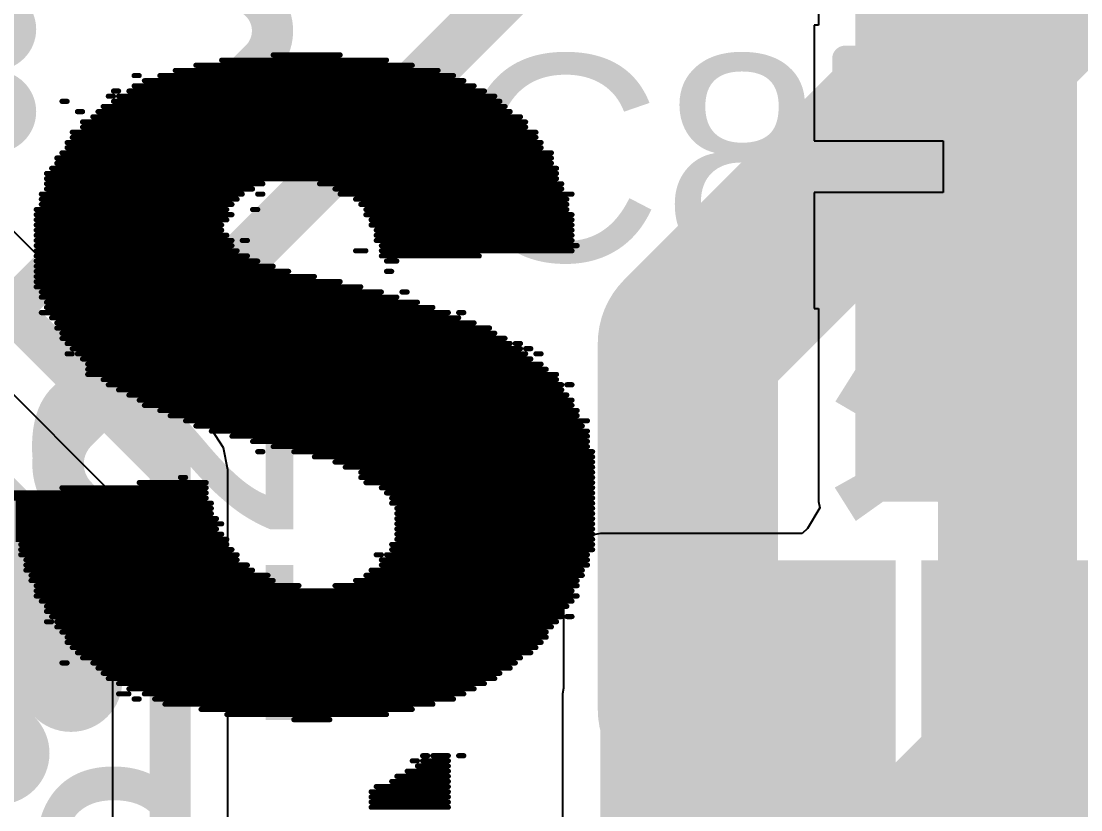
# Model space of a CAD drawing. Header units: millimetres. Extents: x -0.43 to 2.06, y -0.4 to 2.49.
# Drawn here: x 1.1746 to 1.3803, y 1.3595 to 1.5126 of the extents above; entities that cross this region are included whole.
import ezdxf

# ---------------------------------------------------------------- set-up
doc = ezdxf.new("R2010")
doc.units = ezdxf.units.MM
doc.header["$MEASUREMENT"] = 0
for name, color, linetype in [('BottomLayer', 5, 'Continuous'), ('BottomOverlay', 54, 'Continuous'), ('TopLayer', 1, 'Continuous'), ('TopOverlay', 2, 'Continuous'), ('TopPaste', 8, 'Continuous'), ('TopSolder', 216, 'Continuous'), ('ViaHoleLayer', 16, 'Continuous')]:
    doc.layers.add(name, color=color, linetype=linetype)
doc.styles.add('Arial', font='', dxfattribs={"height": 0.2})
doc.styles.get('Arial').set_extended_font_data('Arial')

# ---------------------------------------------------------------- blocks, each defined once
blk = doc.blocks.new('CAP_0603_18')
at = {"layer": 'TopLayer'}
for points in [[(-0.015, 0.0175), (-0.015, -0.0175), (-0.045, -0.0175), (-0.045, 0.0175)], [(0.045, 0.0175), (0.045, -0.0175), (0.015, -0.0175), (0.015, 0.0175)]]:
    blk.add_hatch(color=1, dxfattribs=at).paths.add_polyline_path(points)
at = {"layer": 'TopPaste'}
for points in [[(-0.015, 0.0175), (-0.015, -0.0175), (-0.045, -0.0175), (-0.045, 0.0175)], [(0.045, 0.0175), (0.045, -0.0175), (0.015, -0.0175), (0.015, 0.0175)]]:
    blk.add_hatch(color=8, dxfattribs=at).paths.add_polyline_path(points)
at = {"layer": 'TopSolder'}
for points in [[(-0.0126378, 0.0198622), (-0.0126378, -0.0198622), (-0.0473622, -0.0198622), (-0.0473622, 0.0198622)], [(0.0473622, 0.0198622), (0.0473622, -0.0198622), (0.0126378, -0.0198622), (0.0126378, 0.0198622)]]:
    blk.add_hatch(color=216, dxfattribs=at).paths.add_polyline_path(points)
at = {"layer": 'TopOverlay', "const_width": 0.005}
for points in [[(-0.049, 0.021), (-0.049, -0.021)], [(-0.018, 0.021), (-0.049, 0.021)], [(0.049, 0.021), (0.018, 0.021)], [(0.049, 0.021), (0.049, -0.021)], [(-0.018, -0.021), (-0.049, -0.021)], [(0.049, -0.021), (0.018, -0.021)]]:
    blk.add_lwpolyline(points, dxfattribs=at)
at = {"layer": 'TopOverlay', "const_width": 0.0025}
for points in [[(-0.05025, 0.021, 1), (-0.04775, 0.021, 1)], [(-0.05025, 0.021, 1), (-0.04775, 0.021, 1)], [(-0.01925, 0.021, 1), (-0.01675, 0.021, 1)], [(0.01675, 0.021, 1), (0.01925, 0.021, 1)], [(0.04775, 0.021, 1), (0.05025, 0.021, 1)], [(0.04775, 0.021, 1), (0.05025, 0.021, 1)], [(-0.05025, -0.021, 1), (-0.04775, -0.021, 1)], [(-0.05025, -0.021, 1), (-0.04775, -0.021, 1)], [(-0.01925, -0.021, 1), (-0.01675, -0.021, 1)], [(0.01675, -0.021, 1), (0.01925, -0.021, 1)], [(0.04775, -0.021, 1), (0.05025, -0.021, 1)], [(0.04775, -0.021, 1), (0.05025, -0.021, 1)]]:
    blk.add_lwpolyline(points, format="xyb", close=True, dxfattribs=at)
blk = doc.blocks.new('CAP_0402_19')
at = {"layer": 'TopLayer'}
for points in [[(-0.0275, -0.0125), (-0.0275, 0.0125), (-0.009499999999999998, 0.0125), (-0.009500000000000001, -0.0125)], [(0.009499999999999998, -0.0125), (0.009500000000000001, 0.0125), (0.0275, 0.0125), (0.0275, -0.0125)]]:
    blk.add_hatch(color=1, dxfattribs=at).paths.add_polyline_path(points)
at = {"layer": 'TopPaste'}
for points in [[(-0.0275, -0.0125), (-0.0275, 0.0125), (-0.009499999999999998, 0.0125), (-0.009500000000000001, -0.0125)], [(0.009499999999999998, -0.0125), (0.009500000000000001, 0.0125), (0.0275, 0.0125), (0.0275, -0.0125)]]:
    blk.add_hatch(color=8, dxfattribs=at).paths.add_polyline_path(points)
at = {"layer": 'TopSolder'}
for points in [[(-0.0298622, -0.0148622), (-0.0298622, 0.0148622), (-0.007137799999999999, 0.0148622), (-0.007137800000000001, -0.0148622)], [(0.007137799999999999, -0.0148622), (0.007137800000000001, 0.0148622), (0.0298622, 0.0148622), (0.0298622, -0.0148622)]]:
    blk.add_hatch(color=216, dxfattribs=at).paths.add_polyline_path(points)
at = {"layer": 'TopOverlay', "const_width": 0.005}
for points in [[(-0.031, 0.016), (-0.031, -0.016)], [(-0.011, 0.016), (-0.031, 0.016)], [(0.031, 0.016), (0.011, 0.016)], [(0.031, 0.016), (0.031, -0.016)], [(-0.011, -0.016), (-0.031, -0.016)], [(0.031, -0.016), (0.011, -0.016)]]:
    blk.add_lwpolyline(points, dxfattribs=at)
at = {"layer": 'TopOverlay', "const_width": 0.0025}
for points in [[(-0.03225, 0.016, 1), (-0.02975, 0.016, 1)], [(-0.03225, 0.016, 1), (-0.02975, 0.016, 1)], [(-0.01225, 0.016, 1), (-0.00975, 0.016, 1)], [(0.00975, 0.016, 1), (0.01225, 0.016, 1)], [(0.02975, 0.016, 1), (0.03225, 0.016, 1)], [(0.02975, 0.016, 1), (0.03225, 0.016, 1)], [(-0.03225, -0.016, 1), (-0.02975, -0.016, 1)], [(-0.03225, -0.016, 1), (-0.02975, -0.016, 1)], [(-0.01225, -0.016, 1), (-0.00975, -0.016, 1)], [(0.00975, -0.016, 1), (0.01225, -0.016, 1)], [(0.02975, -0.016, 1), (0.03225, -0.016, 1)], [(0.02975, -0.016, 1), (0.03225, -0.016, 1)]]:
    blk.add_lwpolyline(points, format="xyb", close=True, dxfattribs=at)
blk = doc.blocks.new('TSOT_23_5_51')
at = {"layer": 'TopLayer'}
for points in [[(-0.02755905, 0.0496063), (-0.02755905, 0.0251969), (-0.07559055, 0.0251969), (-0.07559055, 0.0496063)], [(0.07559055, 0.0496063), (0.07559055, 0.0251969), (0.02755905, 0.0251969), (0.02755905, 0.0496063)], [(-0.02755905, 0.0122047), (-0.02755905, -0.0122047), (-0.07559055, -0.0122047), (-0.07559055, 0.0122047)], [(-0.02755905, -0.0251969), (-0.02755905, -0.0496063), (-0.07559055, -0.0496063), (-0.07559055, -0.0251969)], [(0.07559055, -0.0251969), (0.07559055, -0.0496063), (0.02755905, -0.0496063), (0.02755905, -0.0251969)]]:
    blk.add_hatch(color=1, dxfattribs=at).paths.add_polyline_path(points)
at = {"layer": 'TopPaste'}
for points in [[(-0.02755905, 0.0496063), (-0.02755905, 0.0251969), (-0.07559055, 0.0251969), (-0.07559055, 0.0496063)], [(0.07559055, 0.0496063), (0.07559055, 0.0251969), (0.02755905, 0.0251969), (0.02755905, 0.0496063)], [(-0.02755905, 0.0122047), (-0.02755905, -0.0122047), (-0.07559055, -0.0122047), (-0.07559055, 0.0122047)], [(-0.02755905, -0.0251969), (-0.02755905, -0.0496063), (-0.07559055, -0.0496063), (-0.07559055, -0.0251969)], [(0.07559055, -0.0251969), (0.07559055, -0.0496063), (0.02755905, -0.0496063), (0.02755905, -0.0251969)]]:
    blk.add_hatch(color=8, dxfattribs=at).paths.add_polyline_path(points)
at = {"layer": 'TopSolder'}
for points in [[(-0.02355905, 0.0536063), (-0.02355905, 0.0211969), (-0.07959055, 0.0211969), (-0.07959055, 0.0536063)], [(0.07959055, 0.0536063), (0.07959055, 0.0211969), (0.02355905, 0.0211969), (0.02355905, 0.0536063)], [(-0.02355905, 0.0162047), (-0.02355905, -0.0162047), (-0.07959055, -0.0162047), (-0.07959055, 0.0162047)], [(-0.02355905, -0.0211969), (-0.02355905, -0.0536063), (-0.07959055, -0.0536063), (-0.07959055, -0.0211969)], [(0.07959055, -0.0211969), (0.07959055, -0.0536063), (0.02355905, -0.0536063), (0.02355905, -0.0211969)]]:
    blk.add_hatch(color=216, dxfattribs=at).paths.add_polyline_path(points)
at = {"layer": 'TopOverlay', "const_width": 0.005}
for points in [[(-0.034, 0.054), (-0.034, 0.059)], [(0.03, 0.059), (-0.034, 0.059)], [(0.03, 0.054), (0.03, 0.059)], [(-0.087, 0.033), (-0.087, 0.043)], [(-0.082, 0.038), (-0.087, 0.043)], [(-0.087, 0.033), (-0.082, 0.038)], [(0.03, -0.016), (0.03, 0.016)], [(-0.034, -0.059), (-0.034, -0.054)], [(0.03, -0.059), (0.03, -0.054)], [(0.03, -0.059), (-0.034, -0.059)]]:
    blk.add_lwpolyline(points, dxfattribs=at)
at = {"layer": 'TopOverlay', "const_width": 0.0025}
for points in [[(-0.03525, 0.059, 1), (-0.03275, 0.059, 1)], [(-0.03525, 0.059, 1), (-0.03275, 0.059, 1)], [(0.02875, 0.059, 1), (0.03125, 0.059, 1)], [(0.02875, 0.059, 1), (0.03125, 0.059, 1)], [(-0.03525, 0.054, 1), (-0.03275, 0.054, 1)], [(0.02875, 0.054, 1), (0.03125, 0.054, 1)], [(-0.08825, 0.043, 1), (-0.08575, 0.043, 1)], [(-0.08825, 0.043, 1), (-0.08575, 0.043, 1)], [(-0.08325, 0.038, 1), (-0.08075, 0.038, 1)], [(-0.08325, 0.038, 1), (-0.08075, 0.038, 1)], [(-0.08825, 0.033, 1), (-0.08575, 0.033, 1)], [(-0.08825, 0.033, 1), (-0.08575, 0.033, 1)], [(0.02875, 0.016, 1), (0.03125, 0.016, 1)], [(0.02875, -0.016, 1), (0.03125, -0.016, 1)], [(-0.03525, -0.054, 1), (-0.03275, -0.054, 1)], [(0.02875, -0.054, 1), (0.03125, -0.054, 1)], [(-0.03525, -0.059, 1), (-0.03275, -0.059, 1)], [(-0.03525, -0.059, 1), (-0.03275, -0.059, 1)], [(0.02875, -0.059, 1), (0.03125, -0.059, 1)], [(0.02875, -0.059, 1), (0.03125, -0.059, 1)]]:
    blk.add_lwpolyline(points, format="xyb", close=True, dxfattribs=at)

msp = doc.modelspace()

# ---------------------------------------------------------------- hatches: boundary and pattern name
at = {"layer": 'BottomLayer'}
h = msp.add_hatch(color=5, dxfattribs=at)
edge = h.paths.add_edge_path()
edge.add_arc((1.304, 1.379), 0.011811, 0, 360)
at = {"layer": 'TopLayer'}
for points in [[(1.3365118, 1.4193071), (1.3795118, 1.4193071), (1.3795118, 1.5529999), (1.3365118, 1.5529999)], [(1.3525118, 1.22), (1.3795118, 1.22), (1.3795118, 1.494307), (1.3525118, 1.494307)], [(1.287, 1.315), (1.342, 1.315), (1.342, 1.406), (1.287, 1.406)]]:
    msp.add_hatch(color=1, dxfattribs=at).paths.add_polyline_path(points)
h = msp.add_hatch(color=1, dxfattribs=at)
edge = h.paths.add_edge_path()
edge.add_arc((1.304, 1.379), 0.011811, 0, 360)
at = {"layer": 'ViaHoleLayer'}
h = msp.add_hatch(color=16, dxfattribs=at)
edge = h.paths.add_edge_path()
edge.add_arc((1.304, 1.379), 0.0059055, 0, 360)

# ---------------------------------------------------------------- linework, layer by layer
at = {"layer": 'BottomLayer'}
for points, const_width in [([(1.304, 1.45), (1.433, 1.579)], 0.035), ([(1.2045, 1.4535), (1.283, 1.532)], 0.01), ([(1.2146865, 1.4986865), (1.2210301, 1.5050301)], 0.008), ([(1.044, 1.328), (1.2146865, 1.4986865)], 0.008), ([(1.304, 1.379), (1.304, 1.45)], 0.035), ([(1.1846729, 1.4336729), (1.2045, 1.4535)], 0.01), ([(1.1691796, 1.4208818), (1.1776025, 1.4124589)], 0.01), ([(1.1846728, 1.4195306), (1.1846729, 1.4195307)], 0.01), ([(1.1846729, 1.4195307), (1.1846735, 1.4195299)], 0.01), ([(1.132, 1.121), (1.406, 1.395)], 0.05), ([(1.1621085, 1.4138107), (1.1877631, 1.3881563)], 0.01), ([(1.1537379, 1.4080393), (1.180692, 1.3810852)], 0.01), ([(1.1466668, 1.4009682), (1.1736209, 1.3740141)], 0.01), ([(1.187763, 1.3881562), (1.1877631, 1.3881563)], 0.01), ([(1.1806919, 1.3810851), (1.180692, 1.3810852)], 0.01), ([(1.187763, 1.3810852), (1.1877631, 1.3810853)], 0.01), ([(1.1736208, 1.374014), (1.1736209, 1.3740141)], 0.01)]:
    msp.add_lwpolyline(points, dxfattribs=dict(at, const_width=const_width))
for points, const_width in [([(1.2153733, 1.518687, -0.668184949321821), (1.2210301, 1.50503)], 0.008), ([(1.1695003, 1.5150005, -0.9999999999999999), (1.1695003, 1.5070005)], 0.008), ([(1.1695003, 1.4990005, -0.9999999999999999), (1.1695003, 1.4910005)], 0.008), ([(1.1846729, 1.4195307, -0.4142177044959298), (1.1846729, 1.4336729)], 0.01), ([(1.1846735, 1.4195299, -0.4142052780466667), (1.1846736, 1.412459)], 0.01), ([(1.1846736, 1.412459, -0.4142135623730951), (1.1776026, 1.412459)], 0.01), ([(1.187763, 1.3881562, -0.4142052780466667), (1.1877631, 1.3810853)], 0.01), ([(1.187763, 1.3810852, -0.4142135623730951), (1.180692, 1.3810852)], 0.01), ([(1.1736208, 1.374014, -0.4142052780466667), (1.1736209, 1.3669431)], 0.01), ([(1.1736209, 1.3669431, -0.4142135623730951), (1.1665499, 1.3669431)], 0.01)]:
    msp.add_lwpolyline(points, format="xyb", dxfattribs=dict(at, const_width=const_width))
for points, const_width in [([(1.2190301, 1.5050301, 1), (1.2230301, 1.5050301, 1)], 0.004), ([(1.2190301, 1.50503, 1), (1.2230301, 1.50503, 1)], 0.004), ([(1.2126865, 1.4986865, 1), (1.2166865, 1.4986865, 1)], 0.004), ([(1.2126865, 1.4986865, 1), (1.2166865, 1.4986865, 1)], 0.004), ([(1.29525, 1.45, 1), (1.31275, 1.45, 1)], 0.0175), ([(1.29525, 1.45, 1), (1.31275, 1.45, 1)], 0.0175), ([(1.202, 1.4535, 1), (1.207, 1.4535, 1)], 0.005), ([(1.202, 1.4535, 1), (1.207, 1.4535, 1)], 0.005), ([(1.1821729, 1.4336729, 1), (1.1871729, 1.4336729, 1)], 0.005), ([(1.1821729, 1.4336729, 1), (1.1871729, 1.4336729, 1)], 0.005), ([(1.1821728, 1.4195306, 1), (1.1871728, 1.4195306, 1)], 0.005), ([(1.1821729, 1.4195307, 1), (1.1871729, 1.4195307, 1)], 0.005), ([(1.1821729, 1.4195307, 1), (1.1871729, 1.4195307, 1)], 0.005), ([(1.1821729, 1.4195307, 1), (1.1871729, 1.4195307, 1)], 0.005), ([(1.1821735, 1.4195299, 1), (1.1871735, 1.4195299, 1)], 0.005), ([(1.1821735, 1.4195299, 1), (1.1871735, 1.4195299, 1)], 0.005), ([(1.1751025, 1.4124589, 1), (1.1801025, 1.4124589, 1)], 0.005), ([(1.1751026, 1.412459, 1), (1.1801026, 1.412459, 1)], 0.005), ([(1.1821736, 1.412459, 1), (1.1871736, 1.412459, 1)], 0.005), ([(1.1821736, 1.412459, 1), (1.1871736, 1.412459, 1)], 0.005), ([(1.29525, 1.379, 1), (1.31275, 1.379, 1)], 0.0175), ([(1.185263, 1.3881562, 1), (1.190263, 1.3881562, 1)], 0.005), ([(1.185263, 1.3881562, 1), (1.190263, 1.3881562, 1)], 0.005), ([(1.1852631, 1.3881563, 1), (1.1902631, 1.3881563, 1)], 0.005), ([(1.1852631, 1.3881563, 1), (1.1902631, 1.3881563, 1)], 0.005), ([(1.1781919, 1.3810851, 1), (1.1831919, 1.3810851, 1)], 0.005), ([(1.178192, 1.3810852, 1), (1.183192, 1.3810852, 1)], 0.005), ([(1.178192, 1.3810852, 1), (1.183192, 1.3810852, 1)], 0.005), ([(1.178192, 1.3810852, 1), (1.183192, 1.3810852, 1)], 0.005), ([(1.185263, 1.3810852, 1), (1.190263, 1.3810852, 1)], 0.005), ([(1.185263, 1.3810852, 1), (1.190263, 1.3810852, 1)], 0.005), ([(1.1852631, 1.3810853, 1), (1.1902631, 1.3810853, 1)], 0.005), ([(1.1852631, 1.3810853, 1), (1.1902631, 1.3810853, 1)], 0.005), ([(1.1711208, 1.374014, 1), (1.1761208, 1.374014, 1)], 0.005), ([(1.1711208, 1.374014, 1), (1.1761208, 1.374014, 1)], 0.005), ([(1.1711209, 1.3740141, 1), (1.1761209, 1.3740141, 1)], 0.005), ([(1.1711209, 1.3740141, 1), (1.1761209, 1.3740141, 1)], 0.005), ([(1.1711209, 1.3669431, 1), (1.1761209, 1.3669431, 1)], 0.005), ([(1.1711209, 1.3669431, 1), (1.1761209, 1.3669431, 1)], 0.005)]:
    msp.add_lwpolyline(points, format="xyb", close=True, dxfattribs=dict(at, const_width=const_width))
at = {"layer": 'BottomOverlay', "const_width": 0.001}
for points in [[(1.2135, 1.505), (1.2455, 1.505)], [(1.2235, 1.506), (1.2365, 1.506)], [(1.2045, 1.503), (1.2555, 1.503)], [(1.2085, 1.504), (1.2505, 1.504)], [(1.1965, 1.502), (1.1975, 1.502)], [(1.1985, 1.501), (1.2605, 1.501)], [(1.2015, 1.502), (1.2585, 1.502)], [(1.1925, 1.499), (1.1935, 1.499)], [(1.1955, 1.499), (1.2645, 1.499)], [(1.1965, 1.5), (1.2625, 1.5)], [(1.1825, 1.497), (1.1835, 1.497)], [(1.1915, 1.498), (1.1925, 1.498)], [(1.1925, 1.497), (1.2675, 1.497)], [(1.1935, 1.498), (1.2665, 1.498)], [(1.1855, 1.495), (1.1865, 1.495)], [(1.1895, 1.495), (1.2695, 1.495)], [(1.1905, 1.496), (1.2685, 1.496)], [(1.1865, 1.493), (1.2725, 1.493)], [(1.1885, 1.494), (1.2715, 1.494)], [(1.1845, 1.491), (1.2745, 1.491)], [(1.1865, 1.492), (1.2725, 1.492)], [(1.1835, 1.489), (1.2755, 1.489)], [(1.1845, 1.49), (1.2745, 1.49)], [(1.1825, 1.487), (1.2775, 1.487)], [(1.1835, 1.488), (1.2755, 1.488)], [(1.1815, 1.486), (1.2775, 1.486)], [(1.1815, 1.485), (1.2775, 1.485)], [(1.1795, 1.483), (1.2785, 1.483)], [(1.1805, 1.484), (1.2785, 1.484)], [(1.1795, 1.482), (1.2785, 1.482)], [(1.1795, 1.481), (1.2215, 1.481)], [(1.2325, 1.481), (1.2795, 1.481)], [(1.1785, 1.479), (1.2175, 1.479)], [(1.1795, 1.48), (1.2195, 1.48)], [(1.2205, 1.479), (1.2215, 1.479)], [(1.2355, 1.48), (1.2795, 1.48)], [(1.2365, 1.479), (1.2815, 1.479)], [(1.1785, 1.478), (1.2165, 1.478)], [(1.1785, 1.477), (1.2155, 1.477)], [(1.2395, 1.478), (1.2805, 1.478)], [(1.2405, 1.477), (1.2805, 1.477)], [(1.1775, 1.476), (1.2145, 1.476)], [(1.1775, 1.475), (1.2155, 1.475)], [(1.2195, 1.476), (1.2205, 1.476)], [(1.2415, 1.476), (1.2805, 1.476)], [(1.2415, 1.475), (1.2815, 1.475)], [(1.1775, 1.474), (1.2145, 1.474)], [(1.1775, 1.473), (1.2135, 1.473)], [(1.2425, 1.474), (1.2815, 1.474)], [(1.2425, 1.473), (1.2815, 1.473)], [(1.1775, 1.472), (1.2135, 1.472)], [(1.1775, 1.471), (1.2145, 1.471)], [(1.2435, 1.472), (1.2815, 1.472)], [(1.2435, 1.471), (1.2815, 1.471)], [(1.1775, 1.47), (1.2155, 1.47)], [(1.1775, 1.469), (1.2155, 1.469)], [(1.1775, 1.468), (1.2165, 1.468)], [(1.2175, 1.47), (1.2185, 1.47)], [(1.2395, 1.468), (1.2415, 1.468)], [(1.2435, 1.47), (1.2815, 1.47)], [(1.2445, 1.469), (1.2825, 1.469)], [(1.2445, 1.468), (1.2815, 1.468)], [(1.1775, 1.467), (1.2185, 1.467)], [(1.1775, 1.466), (1.2205, 1.466)], [(1.2445, 1.467), (1.2635, 1.467)], [(1.2455, 1.466), (1.2475, 1.466)], [(1.1775, 1.465), (1.2235, 1.465)], [(1.1775, 1.464), (1.2265, 1.464)], [(1.2455, 1.464), (1.2465, 1.464)], [(1.1775, 1.463), (1.2315, 1.463)], [(1.1775, 1.462), (1.2365, 1.462)], [(1.1775, 1.461), (1.2405, 1.461)], [(1.1785, 1.46), (1.2445, 1.46)], [(1.2485, 1.46), (1.2495, 1.46)], [(1.1785, 1.459), (1.2475, 1.459)], [(1.1795, 1.458), (1.2515, 1.458)], [(1.1785, 1.456), (1.2575, 1.456)], [(1.1795, 1.457), (1.2545, 1.457)], [(1.2595, 1.456), (1.2605, 1.456)], [(1.1805, 1.455), (1.2595, 1.455)], [(1.1815, 1.454), (1.2625, 1.454)], [(1.1815, 1.453), (1.2655, 1.453)], [(1.1825, 1.452), (1.2665, 1.452)], [(1.1825, 1.451), (1.2685, 1.451)], [(1.1835, 1.45), (1.2695, 1.45)], [(1.2705, 1.45), (1.2715, 1.45)], [(1.1835, 1.448), (1.1845, 1.448)], [(1.1845, 1.449), (1.2715, 1.449)], [(1.1855, 1.448), (1.2725, 1.448)], [(1.2725, 1.449), (1.2735, 1.449)], [(1.2745, 1.448), (1.2755, 1.448)], [(1.1865, 1.447), (1.2735, 1.447)], [(1.1875, 1.446), (1.2755, 1.446)], [(1.1875, 1.445), (1.2765, 1.445)], [(1.1875, 1.444), (1.2785, 1.444)], [(1.1905, 1.443), (1.2785, 1.443)], [(1.1915, 1.442), (1.2795, 1.442)], [(1.2805, 1.442), (1.2815, 1.442)], [(1.1935, 1.441), (1.2795, 1.441)], [(1.1955, 1.44), (1.2805, 1.44)], [(1.1975, 1.439), (1.2815, 1.439)], [(1.1985, 1.438), (1.2815, 1.438)], [(1.2015, 1.437), (1.2825, 1.437)], [(1.2035, 1.436), (1.2825, 1.436)], [(1.2065, 1.435), (1.2845, 1.435)], [(1.2085, 1.434), (1.2835, 1.434)], [(1.2115, 1.433), (1.2845, 1.433)], [(1.2155, 1.432), (1.2845, 1.432)], [(1.2195, 1.431), (1.2845, 1.431)], [(1.2205, 1.429), (1.2215, 1.429)], [(1.2235, 1.43), (1.2845, 1.43)], [(1.2275, 1.429), (1.2855, 1.429)], [(1.2315, 1.428), (1.2855, 1.428)], [(1.2355, 1.427), (1.2855, 1.427)], [(1.2375, 1.426), (1.2855, 1.426)], [(1.2405, 1.425), (1.2855, 1.425)], [(1.1975, 1.423), (1.2105, 1.423)], [(1.2055, 1.424), (1.2065, 1.424)], [(1.2405, 1.424), (1.2855, 1.424)], [(1.2415, 1.423), (1.2855, 1.423)], [(1.1725, 1.421), (1.2105, 1.421)], [(1.1825, 1.422), (1.2105, 1.422)], [(1.2445, 1.422), (1.2855, 1.422)], [(1.2455, 1.421), (1.2855, 1.421)], [(1.1715, 1.42), (1.2105, 1.42)], [(1.1735, 1.419), (1.2115, 1.419)], [(1.2465, 1.42), (1.2855, 1.42)], [(1.2465, 1.419), (1.2855, 1.419)], [(1.1735, 1.418), (1.2115, 1.418)], [(1.1735, 1.417), (1.2115, 1.417)], [(1.2475, 1.418), (1.2855, 1.418)], [(1.2475, 1.417), (1.2855, 1.417)], [(1.1735, 1.416), (1.2125, 1.416)], [(1.1735, 1.415), (1.2135, 1.415)], [(1.2475, 1.416), (1.2855, 1.416)], [(1.2475, 1.415), (1.2855, 1.415)], [(1.1735, 1.414), (1.2125, 1.414)], [(1.1735, 1.413), (1.2135, 1.413)], [(1.2475, 1.414), (1.2855, 1.414)], [(1.2475, 1.413), (1.2855, 1.413)], [(1.1735, 1.412), (1.2145, 1.412)], [(1.1745, 1.411), (1.2145, 1.411)], [(1.2465, 1.411), (1.2855, 1.411)], [(1.2475, 1.412), (1.2855, 1.412)], [(1.1745, 1.41), (1.2155, 1.41)], [(1.1745, 1.409), (1.2165, 1.409)], [(1.2435, 1.409), (1.2445, 1.409)], [(1.2455, 1.409), (1.2845, 1.409)], [(1.2465, 1.41), (1.2855, 1.41)], [(1.1755, 1.408), (1.2165, 1.408)], [(1.1755, 1.407), (1.2185, 1.407)], [(1.2445, 1.408), (1.2845, 1.408)], [(1.2445, 1.407), (1.2845, 1.407)], [(1.1755, 1.406), (1.2195, 1.406)], [(1.1765, 1.405), (1.2225, 1.405)], [(1.2415, 1.405), (1.2835, 1.405)], [(1.2425, 1.406), (1.2835, 1.406)], [(1.1765, 1.404), (1.2235, 1.404)], [(1.1775, 1.403), (1.2285, 1.403)], [(1.2355, 1.403), (1.2825, 1.403)], [(1.2395, 1.404), (1.2825, 1.404)], [(1.1775, 1.402), (1.2815, 1.402)], [(1.1775, 1.401), (1.2825, 1.401)], [(1.1785, 1.4), (1.2815, 1.4)], [(1.1795, 1.399), (1.2805, 1.399)], [(1.1795, 1.398), (1.2795, 1.398)], [(1.1795, 1.396), (1.1805, 1.396)], [(1.1805, 1.397), (1.2795, 1.397)], [(1.1815, 1.396), (1.2785, 1.396)], [(1.2805, 1.397), (1.2815, 1.397)], [(1.1815, 1.395), (1.2775, 1.395)], [(1.1825, 1.394), (1.2765, 1.394)], [(1.1835, 1.393), (1.2765, 1.393)], [(1.1835, 1.392), (1.2755, 1.392)], [(1.1845, 1.391), (1.2745, 1.391)], [(1.1855, 1.39), (1.2735, 1.39)], [(1.1825, 1.388), (1.1835, 1.388)], [(1.1865, 1.389), (1.2715, 1.389)], [(1.1885, 1.388), (1.2705, 1.388)], [(1.1895, 1.387), (1.2695, 1.387)], [(1.1905, 1.386), (1.2675, 1.386)], [(1.1915, 1.385), (1.2665, 1.385)], [(1.1935, 1.384), (1.2645, 1.384)], [(1.1935, 1.382), (1.1955, 1.382)], [(1.1955, 1.383), (1.2625, 1.383)], [(1.1985, 1.382), (1.2605, 1.382)], [(1.1965, 1.381), (1.1975, 1.381)], [(1.2005, 1.381), (1.2585, 1.381)], [(1.2025, 1.38), (1.2545, 1.38)], [(1.2095, 1.379), (1.2505, 1.379)], [(1.2145, 1.378), (1.2455, 1.378)], [(1.2275, 1.377), (1.2345, 1.377)], [(1.2525, 1.37), (1.2535, 1.37)], [(1.2545, 1.37), (1.2575, 1.37)], [(1.2595, 1.37), (1.2605, 1.37)], [(1.2505, 1.369), (1.2515, 1.369)], [(1.2515, 1.368), (1.2575, 1.368)], [(1.2525, 1.369), (1.2575, 1.369)], [(1.2475, 1.366), (1.2575, 1.366)], [(1.2495, 1.367), (1.2575, 1.367)], [(1.2435, 1.364), (1.2575, 1.364)], [(1.2465, 1.365), (1.2575, 1.365)], [(1.2425, 1.363), (1.2575, 1.363)], [(1.2425, 1.362), (1.2575, 1.362)], [(1.2425, 1.361), (1.2575, 1.361)], [(1.2425, 1.36), (1.2575, 1.36)]]:
    msp.add_lwpolyline(points, dxfattribs=at)
at = {"layer": 'BottomOverlay', "const_width": 0.0005}
for points in [[(1.21325, 1.505, 1), (1.21375, 1.505, 1)], [(1.22325, 1.506, 1), (1.22375, 1.506, 1)], [(1.23625, 1.506, 1), (1.23675, 1.506, 1)], [(1.24525, 1.505, 1), (1.24575, 1.505, 1)], [(1.20425, 1.503, 1), (1.20475, 1.503, 1)], [(1.20825, 1.504, 1), (1.20875, 1.504, 1)], [(1.25025, 1.504, 1), (1.25075, 1.504, 1)], [(1.25525, 1.503, 1), (1.25575, 1.503, 1)], [(1.19625, 1.502, 1), (1.19675, 1.502, 1)], [(1.19725, 1.502, 1), (1.19775, 1.502, 1)], [(1.19825, 1.501, 1), (1.19875, 1.501, 1)], [(1.20125, 1.502, 1), (1.20175, 1.502, 1)], [(1.25825, 1.502, 1), (1.25875, 1.502, 1)], [(1.26025, 1.501, 1), (1.26075, 1.501, 1)], [(1.19225, 1.499, 1), (1.19275, 1.499, 1)], [(1.19325, 1.499, 1), (1.19375, 1.499, 1)], [(1.19525, 1.499, 1), (1.19575, 1.499, 1)], [(1.19625, 1.5, 1), (1.19675, 1.5, 1)], [(1.26225, 1.5, 1), (1.26275, 1.5, 1)], [(1.26425, 1.499, 1), (1.26475, 1.499, 1)], [(1.18225, 1.497, 1), (1.18275, 1.497, 1)], [(1.18325, 1.497, 1), (1.18375, 1.497, 1)], [(1.19125, 1.498, 1), (1.19175, 1.498, 1)], [(1.19225, 1.498, 1), (1.19275, 1.498, 1)], [(1.19225, 1.497, 1), (1.19275, 1.497, 1)], [(1.19325, 1.498, 1), (1.19375, 1.498, 1)], [(1.26625, 1.498, 1), (1.26675, 1.498, 1)], [(1.26725, 1.497, 1), (1.26775, 1.497, 1)], [(1.18525, 1.495, 1), (1.18575, 1.495, 1)], [(1.18625, 1.495, 1), (1.18675, 1.495, 1)], [(1.18925, 1.495, 1), (1.18975, 1.495, 1)], [(1.19025, 1.496, 1), (1.19075, 1.496, 1)], [(1.26825, 1.496, 1), (1.26875, 1.496, 1)], [(1.26925, 1.495, 1), (1.26975, 1.495, 1)], [(1.18625, 1.493, 1), (1.18675, 1.493, 1)], [(1.18825, 1.494, 1), (1.18875, 1.494, 1)], [(1.27125, 1.494, 1), (1.27175, 1.494, 1)], [(1.27225, 1.493, 1), (1.27275, 1.493, 1)], [(1.18425, 1.491, 1), (1.18475, 1.491, 1)], [(1.18625, 1.492, 1), (1.18675, 1.492, 1)], [(1.27225, 1.492, 1), (1.27275, 1.492, 1)], [(1.27425, 1.491, 1), (1.27475, 1.491, 1)], [(1.18325, 1.489, 1), (1.18375, 1.489, 1)], [(1.18425, 1.49, 1), (1.18475, 1.49, 1)], [(1.27425, 1.49, 1), (1.27475, 1.49, 1)], [(1.27525, 1.489, 1), (1.27575, 1.489, 1)], [(1.18225, 1.487, 1), (1.18275, 1.487, 1)], [(1.18325, 1.488, 1), (1.18375, 1.488, 1)], [(1.27525, 1.488, 1), (1.27575, 1.488, 1)], [(1.27725, 1.487, 1), (1.27775, 1.487, 1)], [(1.18125, 1.486, 1), (1.18175, 1.486, 1)], [(1.18125, 1.485, 1), (1.18175, 1.485, 1)], [(1.27725, 1.486, 1), (1.27775, 1.486, 1)], [(1.27725, 1.485, 1), (1.27775, 1.485, 1)], [(1.17925, 1.483, 1), (1.17975, 1.483, 1)], [(1.18025, 1.484, 1), (1.18075, 1.484, 1)], [(1.27825, 1.484, 1), (1.27875, 1.484, 1)], [(1.27825, 1.483, 1), (1.27875, 1.483, 1)], [(1.17925, 1.482, 1), (1.17975, 1.482, 1)], [(1.17925, 1.481, 1), (1.17975, 1.481, 1)], [(1.22125, 1.481, 1), (1.22175, 1.481, 1)], [(1.23225, 1.481, 1), (1.23275, 1.481, 1)], [(1.27825, 1.482, 1), (1.27875, 1.482, 1)], [(1.27925, 1.481, 1), (1.27975, 1.481, 1)], [(1.17825, 1.479, 1), (1.17875, 1.479, 1)], [(1.17925, 1.48, 1), (1.17975, 1.48, 1)], [(1.21725, 1.479, 1), (1.21775, 1.479, 1)], [(1.21925, 1.48, 1), (1.21975, 1.48, 1)], [(1.22025, 1.479, 1), (1.22075, 1.479, 1)], [(1.22125, 1.479, 1), (1.22175, 1.479, 1)], [(1.23525, 1.48, 1), (1.23575, 1.48, 1)], [(1.23625, 1.479, 1), (1.23675, 1.479, 1)], [(1.27925, 1.48, 1), (1.27975, 1.48, 1)], [(1.28125, 1.479, 1), (1.28175, 1.479, 1)], [(1.17825, 1.478, 1), (1.17875, 1.478, 1)], [(1.17825, 1.477, 1), (1.17875, 1.477, 1)], [(1.21525, 1.477, 1), (1.21575, 1.477, 1)], [(1.21625, 1.478, 1), (1.21675, 1.478, 1)], [(1.23925, 1.478, 1), (1.23975, 1.478, 1)], [(1.24025, 1.477, 1), (1.24075, 1.477, 1)], [(1.28025, 1.478, 1), (1.28075, 1.478, 1)], [(1.28025, 1.477, 1), (1.28075, 1.477, 1)], [(1.17725, 1.476, 1), (1.17775, 1.476, 1)], [(1.17725, 1.475, 1), (1.17775, 1.475, 1)], [(1.21425, 1.476, 1), (1.21475, 1.476, 1)], [(1.21525, 1.475, 1), (1.21575, 1.475, 1)], [(1.21925, 1.476, 1), (1.21975, 1.476, 1)], [(1.22025, 1.476, 1), (1.22075, 1.476, 1)], [(1.24125, 1.476, 1), (1.24175, 1.476, 1)], [(1.24125, 1.475, 1), (1.24175, 1.475, 1)], [(1.28025, 1.476, 1), (1.28075, 1.476, 1)], [(1.28125, 1.475, 1), (1.28175, 1.475, 1)], [(1.17725, 1.474, 1), (1.17775, 1.474, 1)], [(1.17725, 1.473, 1), (1.17775, 1.473, 1)], [(1.21325, 1.473, 1), (1.21375, 1.473, 1)], [(1.21425, 1.474, 1), (1.21475, 1.474, 1)], [(1.24225, 1.474, 1), (1.24275, 1.474, 1)], [(1.24225, 1.473, 1), (1.24275, 1.473, 1)], [(1.28125, 1.474, 1), (1.28175, 1.474, 1)], [(1.28125, 1.473, 1), (1.28175, 1.473, 1)], [(1.17725, 1.472, 1), (1.17775, 1.472, 1)], [(1.17725, 1.471, 1), (1.17775, 1.471, 1)], [(1.21325, 1.472, 1), (1.21375, 1.472, 1)], [(1.21425, 1.471, 1), (1.21475, 1.471, 1)], [(1.24325, 1.472, 1), (1.24375, 1.472, 1)], [(1.24325, 1.471, 1), (1.24375, 1.471, 1)], [(1.28125, 1.472, 1), (1.28175, 1.472, 1)], [(1.28125, 1.471, 1), (1.28175, 1.471, 1)], [(1.17725, 1.47, 1), (1.17775, 1.47, 1)], [(1.17725, 1.469, 1), (1.17775, 1.469, 1)], [(1.17725, 1.468, 1), (1.17775, 1.468, 1)], [(1.21525, 1.47, 1), (1.21575, 1.47, 1)], [(1.21525, 1.469, 1), (1.21575, 1.469, 1)], [(1.21625, 1.468, 1), (1.21675, 1.468, 1)], [(1.21725, 1.47, 1), (1.21775, 1.47, 1)], [(1.21825, 1.47, 1), (1.21875, 1.47, 1)], [(1.23925, 1.468, 1), (1.23975, 1.468, 1)], [(1.24125, 1.468, 1), (1.24175, 1.468, 1)], [(1.24325, 1.47, 1), (1.24375, 1.47, 1)], [(1.24425, 1.469, 1), (1.24475, 1.469, 1)], [(1.24425, 1.468, 1), (1.24475, 1.468, 1)], [(1.28125, 1.47, 1), (1.28175, 1.47, 1)], [(1.28125, 1.468, 1), (1.28175, 1.468, 1)], [(1.28225, 1.469, 1), (1.28275, 1.469, 1)], [(1.17725, 1.467, 1), (1.17775, 1.467, 1)], [(1.17725, 1.466, 1), (1.17775, 1.466, 1)], [(1.21825, 1.467, 1), (1.21875, 1.467, 1)], [(1.22025, 1.466, 1), (1.22075, 1.466, 1)], [(1.24425, 1.467, 1), (1.24475, 1.467, 1)], [(1.24525, 1.466, 1), (1.24575, 1.466, 1)], [(1.24725, 1.466, 1), (1.24775, 1.466, 1)], [(1.26325, 1.467, 1), (1.26375, 1.467, 1)], [(1.17725, 1.465, 1), (1.17775, 1.465, 1)], [(1.17725, 1.464, 1), (1.17775, 1.464, 1)], [(1.22325, 1.465, 1), (1.22375, 1.465, 1)], [(1.22625, 1.464, 1), (1.22675, 1.464, 1)], [(1.24525, 1.464, 1), (1.24575, 1.464, 1)], [(1.24625, 1.464, 1), (1.24675, 1.464, 1)], [(1.17725, 1.463, 1), (1.17775, 1.463, 1)], [(1.17725, 1.462, 1), (1.17775, 1.462, 1)], [(1.23125, 1.463, 1), (1.23175, 1.463, 1)], [(1.23625, 1.462, 1), (1.23675, 1.462, 1)], [(1.17725, 1.461, 1), (1.17775, 1.461, 1)], [(1.17825, 1.46, 1), (1.17875, 1.46, 1)], [(1.24025, 1.461, 1), (1.24075, 1.461, 1)], [(1.24425, 1.46, 1), (1.24475, 1.46, 1)], [(1.24825, 1.46, 1), (1.24875, 1.46, 1)], [(1.24925, 1.46, 1), (1.24975, 1.46, 1)], [(1.17825, 1.459, 1), (1.17875, 1.459, 1)], [(1.17925, 1.458, 1), (1.17975, 1.458, 1)], [(1.24725, 1.459, 1), (1.24775, 1.459, 1)], [(1.25125, 1.458, 1), (1.25175, 1.458, 1)], [(1.17825, 1.456, 1), (1.17875, 1.456, 1)], [(1.17925, 1.457, 1), (1.17975, 1.457, 1)], [(1.25425, 1.457, 1), (1.25475, 1.457, 1)], [(1.25725, 1.456, 1), (1.25775, 1.456, 1)], [(1.25925, 1.456, 1), (1.25975, 1.456, 1)], [(1.26025, 1.456, 1), (1.26075, 1.456, 1)], [(1.18025, 1.455, 1), (1.18075, 1.455, 1)], [(1.18125, 1.454, 1), (1.18175, 1.454, 1)], [(1.25925, 1.455, 1), (1.25975, 1.455, 1)], [(1.26225, 1.454, 1), (1.26275, 1.454, 1)], [(1.18125, 1.453, 1), (1.18175, 1.453, 1)], [(1.18225, 1.452, 1), (1.18275, 1.452, 1)], [(1.26525, 1.453, 1), (1.26575, 1.453, 1)], [(1.26625, 1.452, 1), (1.26675, 1.452, 1)], [(1.18225, 1.451, 1), (1.18275, 1.451, 1)], [(1.18325, 1.45, 1), (1.18375, 1.45, 1)], [(1.26825, 1.451, 1), (1.26875, 1.451, 1)], [(1.26925, 1.45, 1), (1.26975, 1.45, 1)], [(1.27025, 1.45, 1), (1.27075, 1.45, 1)], [(1.27125, 1.45, 1), (1.27175, 1.45, 1)], [(1.18325, 1.448, 1), (1.18375, 1.448, 1)], [(1.18425, 1.449, 1), (1.18475, 1.449, 1)], [(1.18425, 1.448, 1), (1.18475, 1.448, 1)], [(1.18525, 1.448, 1), (1.18575, 1.448, 1)], [(1.27125, 1.449, 1), (1.27175, 1.449, 1)], [(1.27225, 1.449, 1), (1.27275, 1.449, 1)], [(1.27225, 1.448, 1), (1.27275, 1.448, 1)], [(1.27325, 1.449, 1), (1.27375, 1.449, 1)], [(1.27425, 1.448, 1), (1.27475, 1.448, 1)], [(1.27525, 1.448, 1), (1.27575, 1.448, 1)], [(1.18625, 1.447, 1), (1.18675, 1.447, 1)], [(1.18725, 1.446, 1), (1.18775, 1.446, 1)], [(1.27325, 1.447, 1), (1.27375, 1.447, 1)], [(1.27525, 1.446, 1), (1.27575, 1.446, 1)], [(1.18725, 1.445, 1), (1.18775, 1.445, 1)], [(1.18725, 1.444, 1), (1.18775, 1.444, 1)], [(1.27625, 1.445, 1), (1.27675, 1.445, 1)], [(1.27825, 1.444, 1), (1.27875, 1.444, 1)], [(1.19025, 1.443, 1), (1.19075, 1.443, 1)], [(1.19125, 1.442, 1), (1.19175, 1.442, 1)], [(1.27825, 1.443, 1), (1.27875, 1.443, 1)], [(1.27925, 1.442, 1), (1.27975, 1.442, 1)], [(1.28025, 1.442, 1), (1.28075, 1.442, 1)], [(1.28125, 1.442, 1), (1.28175, 1.442, 1)], [(1.19325, 1.441, 1), (1.19375, 1.441, 1)], [(1.19525, 1.44, 1), (1.19575, 1.44, 1)], [(1.27925, 1.441, 1), (1.27975, 1.441, 1)], [(1.28025, 1.44, 1), (1.28075, 1.44, 1)], [(1.19725, 1.439, 1), (1.19775, 1.439, 1)], [(1.19825, 1.438, 1), (1.19875, 1.438, 1)], [(1.28125, 1.439, 1), (1.28175, 1.439, 1)], [(1.28125, 1.438, 1), (1.28175, 1.438, 1)], [(1.20125, 1.437, 1), (1.20175, 1.437, 1)], [(1.20325, 1.436, 1), (1.20375, 1.436, 1)], [(1.28225, 1.437, 1), (1.28275, 1.437, 1)], [(1.28225, 1.436, 1), (1.28275, 1.436, 1)], [(1.20625, 1.435, 1), (1.20675, 1.435, 1)], [(1.20825, 1.434, 1), (1.20875, 1.434, 1)], [(1.21125, 1.433, 1), (1.21175, 1.433, 1)], [(1.28325, 1.434, 1), (1.28375, 1.434, 1)], [(1.28425, 1.435, 1), (1.28475, 1.435, 1)], [(1.28425, 1.433, 1), (1.28475, 1.433, 1)], [(1.21525, 1.432, 1), (1.21575, 1.432, 1)], [(1.21925, 1.431, 1), (1.21975, 1.431, 1)], [(1.28425, 1.432, 1), (1.28475, 1.432, 1)], [(1.28425, 1.431, 1), (1.28475, 1.431, 1)], [(1.22025, 1.429, 1), (1.22075, 1.429, 1)], [(1.22125, 1.429, 1), (1.22175, 1.429, 1)], [(1.22325, 1.43, 1), (1.22375, 1.43, 1)], [(1.22725, 1.429, 1), (1.22775, 1.429, 1)], [(1.28425, 1.43, 1), (1.28475, 1.43, 1)], [(1.28525, 1.429, 1), (1.28575, 1.429, 1)], [(1.23125, 1.428, 1), (1.23175, 1.428, 1)], [(1.23525, 1.427, 1), (1.23575, 1.427, 1)], [(1.28525, 1.428, 1), (1.28575, 1.428, 1)], [(1.28525, 1.427, 1), (1.28575, 1.427, 1)], [(1.23725, 1.426, 1), (1.23775, 1.426, 1)], [(1.24025, 1.425, 1), (1.24075, 1.425, 1)], [(1.28525, 1.426, 1), (1.28575, 1.426, 1)], [(1.28525, 1.425, 1), (1.28575, 1.425, 1)], [(1.19725, 1.423, 1), (1.19775, 1.423, 1)], [(1.20525, 1.424, 1), (1.20575, 1.424, 1)], [(1.20625, 1.424, 1), (1.20675, 1.424, 1)], [(1.21025, 1.423, 1), (1.21075, 1.423, 1)], [(1.24025, 1.424, 1), (1.24075, 1.424, 1)], [(1.24125, 1.423, 1), (1.24175, 1.423, 1)], [(1.28525, 1.424, 1), (1.28575, 1.424, 1)], [(1.28525, 1.423, 1), (1.28575, 1.423, 1)], [(1.18225, 1.422, 1), (1.18275, 1.422, 1)], [(1.21025, 1.422, 1), (1.21075, 1.422, 1)], [(1.21025, 1.421, 1), (1.21075, 1.421, 1)], [(1.24425, 1.422, 1), (1.24475, 1.422, 1)], [(1.24525, 1.421, 1), (1.24575, 1.421, 1)], [(1.28525, 1.422, 1), (1.28575, 1.422, 1)], [(1.28525, 1.421, 1), (1.28575, 1.421, 1)], [(1.21025, 1.42, 1), (1.21075, 1.42, 1)], [(1.21125, 1.419, 1), (1.21175, 1.419, 1)], [(1.24625, 1.42, 1), (1.24675, 1.42, 1)], [(1.24625, 1.419, 1), (1.24675, 1.419, 1)], [(1.28525, 1.42, 1), (1.28575, 1.42, 1)], [(1.28525, 1.419, 1), (1.28575, 1.419, 1)], [(1.21125, 1.418, 1), (1.21175, 1.418, 1)], [(1.21125, 1.417, 1), (1.21175, 1.417, 1)], [(1.24725, 1.418, 1), (1.24775, 1.418, 1)], [(1.24725, 1.417, 1), (1.24775, 1.417, 1)], [(1.28525, 1.418, 1), (1.28575, 1.418, 1)], [(1.28525, 1.417, 1), (1.28575, 1.417, 1)], [(1.21225, 1.416, 1), (1.21275, 1.416, 1)], [(1.21325, 1.415, 1), (1.21375, 1.415, 1)], [(1.24725, 1.416, 1), (1.24775, 1.416, 1)], [(1.24725, 1.415, 1), (1.24775, 1.415, 1)], [(1.28525, 1.416, 1), (1.28575, 1.416, 1)], [(1.28525, 1.415, 1), (1.28575, 1.415, 1)], [(1.21225, 1.414, 1), (1.21275, 1.414, 1)], [(1.21325, 1.413, 1), (1.21375, 1.413, 1)], [(1.24725, 1.414, 1), (1.24775, 1.414, 1)], [(1.24725, 1.413, 1), (1.24775, 1.413, 1)], [(1.28525, 1.414, 1), (1.28575, 1.414, 1)], [(1.28525, 1.413, 1), (1.28575, 1.413, 1)], [(1.17425, 1.411, 1), (1.17475, 1.411, 1)], [(1.21425, 1.412, 1), (1.21475, 1.412, 1)], [(1.21425, 1.411, 1), (1.21475, 1.411, 1)], [(1.24625, 1.411, 1), (1.24675, 1.411, 1)], [(1.24725, 1.412, 1), (1.24775, 1.412, 1)], [(1.28525, 1.412, 1), (1.28575, 1.412, 1)], [(1.28525, 1.411, 1), (1.28575, 1.411, 1)], [(1.17425, 1.41, 1), (1.17475, 1.41, 1)], [(1.17425, 1.409, 1), (1.17475, 1.409, 1)], [(1.21525, 1.41, 1), (1.21575, 1.41, 1)], [(1.21625, 1.409, 1), (1.21675, 1.409, 1)], [(1.24325, 1.409, 1), (1.24375, 1.409, 1)], [(1.24425, 1.409, 1), (1.24475, 1.409, 1)], [(1.24525, 1.409, 1), (1.24575, 1.409, 1)], [(1.24625, 1.41, 1), (1.24675, 1.41, 1)], [(1.28425, 1.409, 1), (1.28475, 1.409, 1)], [(1.28525, 1.41, 1), (1.28575, 1.41, 1)], [(1.17525, 1.408, 1), (1.17575, 1.408, 1)], [(1.17525, 1.407, 1), (1.17575, 1.407, 1)], [(1.21625, 1.408, 1), (1.21675, 1.408, 1)], [(1.21825, 1.407, 1), (1.21875, 1.407, 1)], [(1.24425, 1.408, 1), (1.24475, 1.408, 1)], [(1.24425, 1.407, 1), (1.24475, 1.407, 1)], [(1.28425, 1.408, 1), (1.28475, 1.408, 1)], [(1.28425, 1.407, 1), (1.28475, 1.407, 1)], [(1.17525, 1.406, 1), (1.17575, 1.406, 1)], [(1.17625, 1.405, 1), (1.17675, 1.405, 1)], [(1.21925, 1.406, 1), (1.21975, 1.406, 1)], [(1.22225, 1.405, 1), (1.22275, 1.405, 1)], [(1.24125, 1.405, 1), (1.24175, 1.405, 1)], [(1.24225, 1.406, 1), (1.24275, 1.406, 1)], [(1.28325, 1.406, 1), (1.28375, 1.406, 1)], [(1.28325, 1.405, 1), (1.28375, 1.405, 1)], [(1.17625, 1.404, 1), (1.17675, 1.404, 1)], [(1.17725, 1.403, 1), (1.17775, 1.403, 1)], [(1.22325, 1.404, 1), (1.22375, 1.404, 1)], [(1.22825, 1.403, 1), (1.22875, 1.403, 1)], [(1.23525, 1.403, 1), (1.23575, 1.403, 1)], [(1.23925, 1.404, 1), (1.23975, 1.404, 1)], [(1.28225, 1.404, 1), (1.28275, 1.404, 1)], [(1.28225, 1.403, 1), (1.28275, 1.403, 1)], [(1.17725, 1.402, 1), (1.17775, 1.402, 1)], [(1.17725, 1.401, 1), (1.17775, 1.401, 1)], [(1.28125, 1.402, 1), (1.28175, 1.402, 1)], [(1.28225, 1.401, 1), (1.28275, 1.401, 1)], [(1.17825, 1.4, 1), (1.17875, 1.4, 1)], [(1.17925, 1.399, 1), (1.17975, 1.399, 1)], [(1.28025, 1.399, 1), (1.28075, 1.399, 1)], [(1.28125, 1.4, 1), (1.28175, 1.4, 1)], [(1.17925, 1.398, 1), (1.17975, 1.398, 1)], [(1.17925, 1.396, 1), (1.17975, 1.396, 1)], [(1.18025, 1.397, 1), (1.18075, 1.397, 1)], [(1.18025, 1.396, 1), (1.18075, 1.396, 1)], [(1.18125, 1.396, 1), (1.18175, 1.396, 1)], [(1.27825, 1.396, 1), (1.27875, 1.396, 1)], [(1.27925, 1.398, 1), (1.27975, 1.398, 1)], [(1.27925, 1.397, 1), (1.27975, 1.397, 1)], [(1.28025, 1.397, 1), (1.28075, 1.397, 1)], [(1.28125, 1.397, 1), (1.28175, 1.397, 1)], [(1.18125, 1.395, 1), (1.18175, 1.395, 1)], [(1.18225, 1.394, 1), (1.18275, 1.394, 1)], [(1.27625, 1.394, 1), (1.27675, 1.394, 1)], [(1.27725, 1.395, 1), (1.27775, 1.395, 1)], [(1.18325, 1.393, 1), (1.18375, 1.393, 1)], [(1.18325, 1.392, 1), (1.18375, 1.392, 1)], [(1.27525, 1.392, 1), (1.27575, 1.392, 1)], [(1.27625, 1.393, 1), (1.27675, 1.393, 1)], [(1.18425, 1.391, 1), (1.18475, 1.391, 1)], [(1.18525, 1.39, 1), (1.18575, 1.39, 1)], [(1.27325, 1.39, 1), (1.27375, 1.39, 1)], [(1.27425, 1.391, 1), (1.27475, 1.391, 1)], [(1.18225, 1.388, 1), (1.18275, 1.388, 1)], [(1.18325, 1.388, 1), (1.18375, 1.388, 1)], [(1.18625, 1.389, 1), (1.18675, 1.389, 1)], [(1.18825, 1.388, 1), (1.18875, 1.388, 1)], [(1.27025, 1.388, 1), (1.27075, 1.388, 1)], [(1.27125, 1.389, 1), (1.27175, 1.389, 1)], [(1.18925, 1.387, 1), (1.18975, 1.387, 1)], [(1.19025, 1.386, 1), (1.19075, 1.386, 1)], [(1.26725, 1.386, 1), (1.26775, 1.386, 1)], [(1.26925, 1.387, 1), (1.26975, 1.387, 1)], [(1.19125, 1.385, 1), (1.19175, 1.385, 1)], [(1.19325, 1.384, 1), (1.19375, 1.384, 1)], [(1.26425, 1.384, 1), (1.26475, 1.384, 1)], [(1.26625, 1.385, 1), (1.26675, 1.385, 1)], [(1.19325, 1.382, 1), (1.19375, 1.382, 1)], [(1.19525, 1.383, 1), (1.19575, 1.383, 1)], [(1.19525, 1.382, 1), (1.19575, 1.382, 1)], [(1.19825, 1.382, 1), (1.19875, 1.382, 1)], [(1.26025, 1.382, 1), (1.26075, 1.382, 1)], [(1.26225, 1.383, 1), (1.26275, 1.383, 1)], [(1.19625, 1.381, 1), (1.19675, 1.381, 1)], [(1.19725, 1.381, 1), (1.19775, 1.381, 1)], [(1.20025, 1.381, 1), (1.20075, 1.381, 1)], [(1.20225, 1.38, 1), (1.20275, 1.38, 1)], [(1.25425, 1.38, 1), (1.25475, 1.38, 1)], [(1.25825, 1.381, 1), (1.25875, 1.381, 1)], [(1.20925, 1.379, 1), (1.20975, 1.379, 1)], [(1.21425, 1.378, 1), (1.21475, 1.378, 1)], [(1.24525, 1.378, 1), (1.24575, 1.378, 1)], [(1.25025, 1.379, 1), (1.25075, 1.379, 1)], [(1.22725, 1.377, 1), (1.22775, 1.377, 1)], [(1.23425, 1.377, 1), (1.23475, 1.377, 1)], [(1.25225, 1.37, 1), (1.25275, 1.37, 1)], [(1.25325, 1.37, 1), (1.25375, 1.37, 1)], [(1.25425, 1.37, 1), (1.25475, 1.37, 1)], [(1.25725, 1.37, 1), (1.25775, 1.37, 1)], [(1.25925, 1.37, 1), (1.25975, 1.37, 1)], [(1.26025, 1.37, 1), (1.26075, 1.37, 1)], [(1.25025, 1.369, 1), (1.25075, 1.369, 1)], [(1.25125, 1.369, 1), (1.25175, 1.369, 1)], [(1.25125, 1.368, 1), (1.25175, 1.368, 1)], [(1.25225, 1.369, 1), (1.25275, 1.369, 1)], [(1.25725, 1.369, 1), (1.25775, 1.369, 1)], [(1.25725, 1.368, 1), (1.25775, 1.368, 1)], [(1.24725, 1.366, 1), (1.24775, 1.366, 1)], [(1.24925, 1.367, 1), (1.24975, 1.367, 1)], [(1.25725, 1.367, 1), (1.25775, 1.367, 1)], [(1.25725, 1.366, 1), (1.25775, 1.366, 1)], [(1.24325, 1.364, 1), (1.24375, 1.364, 1)], [(1.24625, 1.365, 1), (1.24675, 1.365, 1)], [(1.25725, 1.365, 1), (1.25775, 1.365, 1)], [(1.25725, 1.364, 1), (1.25775, 1.364, 1)], [(1.24225, 1.363, 1), (1.24275, 1.363, 1)], [(1.24225, 1.362, 1), (1.24275, 1.362, 1)], [(1.25725, 1.363, 1), (1.25775, 1.363, 1)], [(1.25725, 1.362, 1), (1.25775, 1.362, 1)], [(1.24225, 1.361, 1), (1.24275, 1.361, 1)], [(1.24225, 1.36, 1), (1.24275, 1.36, 1)], [(1.25725, 1.361, 1), (1.25775, 1.361, 1)], [(1.25725, 1.36, 1), (1.25775, 1.36, 1)]]:
    msp.add_lwpolyline(points, format="xyb", close=True, dxfattribs=at)
at = {"layer": 'TopLayer'}
for p, q in [((1.2114421, 1.433419), (1.0816177, 1.5632435)), ((1.3293747, 1.553), (1.3293747, 1.5118071)), ((1.3293747, 1.5118071), (1.3285118, 1.5118071)), ((1.3285118, 1.5118071), (1.3285118, 1.4893071)), ((1.3285118, 1.4893071), (1.3535118, 1.4893071)), ((1.3535118, 1.4893071), (1.3535118, 1.4793071)), ((1.1253467, 1.4877921), (1.1922963, 1.4208426)), ((1.3535118, 1.4793071), (1.3285118, 1.4793071)), ((1.3285118, 1.4793071), (1.3285118, 1.4568071)), ((1.3285118, 1.4568071), (1.3293747, 1.4568071)), ((1.3293747, 1.4568071), (1.3293747, 1.4193071)), ((1.2114424, 1.4334188), (1.2114421, 1.433419)), ((1.2138736, 1.4297802), (1.2114424, 1.4334188)), ((1.2147273, 1.4254882), (1.2138736, 1.4297802)), ((1.2147273, 1.3223071), (1.2147273, 1.4254882)), ((1.1922963, 1.4208426), (1.1922963, 1.3223071)), ((1.3293747, 1.4193071), (1.3296074, 1.4181372)), ((1.3296074, 1.4181372), (1.3272095, 1.4140694)), ((1.287, 1.4131371), (1.2842688, 1.4125938)), ((1.3262022, 1.4131371), (1.287, 1.4131371)), ((1.3272095, 1.4140694), (1.3262022, 1.4131371)), ((1.2819533, 1.4110467), (1.2804062, 1.4087312)), ((1.2842688, 1.4125938), (1.2819533, 1.4110467)), ((1.2804062, 1.4087312), (1.2798629, 1.406)), ((1.2798629, 1.406), (1.2798629, 1.3830834)), ((1.2798629, 1.3830834), (1.2796474, 1.382)), ((1.2796474, 1.382), (1.2796474, 1.2546019))]:
    msp.add_line(p, q, dxfattribs=at)
for points, const_width in [([(1.0162598, 1.6127402), (1.2035118, 1.4254882)], 0.008), ([(1.2035118, 1.2853071), (1.2035118, 1.4254882)], 0.008), ([(1.298, 1.247), (1.298, 1.382)], 0.022), ([(1.3272283, 1.379), (1.3281102, 1.3798819)], 0.022), ([(1.304, 1.379), (1.3272283, 1.379)], 0.022)]:
    msp.add_lwpolyline(points, dxfattribs=dict(at, const_width=const_width))
for points, const_width in [([(1.2015118, 1.4254882, 1), (1.2055118, 1.4254882, 1)], 0.004), ([(1.2015118, 1.4254882, 1), (1.2055118, 1.4254882, 1)], 0.004), ([(1.2925, 1.382, 1), (1.3035, 1.382, 1)], 0.011), ([(1.3226102, 1.3798819, 1), (1.3336102, 1.3798819, 1)], 0.011), ([(1.2985, 1.379, 1), (1.3095, 1.379, 1)], 0.011), ([(1.3217283, 1.379, 1), (1.3327283, 1.379, 1)], 0.011), ([(1.3217283, 1.379, 1), (1.3327283, 1.379, 1)], 0.011)]:
    msp.add_lwpolyline(points, format="xyb", close=True, dxfattribs=dict(at, const_width=const_width))

# ---------------------------------------------------------------- block references
for name, p, rotation in [('CAP_0603_18', (1.3835118, 1.4843071), 180), ('CAP_0402_19', (1.3835118, 1.4393071), 180), ('TSOT_23_5_51', (1.3655118, 1.3283071), 270)]:
    msp.add_blockref(name, p, dxfattribs=dict(rotation=rotation))

# ---------------------------------------------------------------- texts
at = {"layer": 'TopOverlay', "style": 'Arial'}
msp.add_text('C8', height=0.04, dxfattribs=at).set_placement((1.2586775, 1.4660065))
for s, height, rotation, p in [('*', 0.08, 270, (1.2933239, 1.4519999)), ('P12', 0.05, 90, (1.2274388, 1.3249999))]:
    msp.add_text(s, height=height, rotation=rotation, dxfattribs=at).set_placement(p)

doc.saveas('drawing.dxf')
